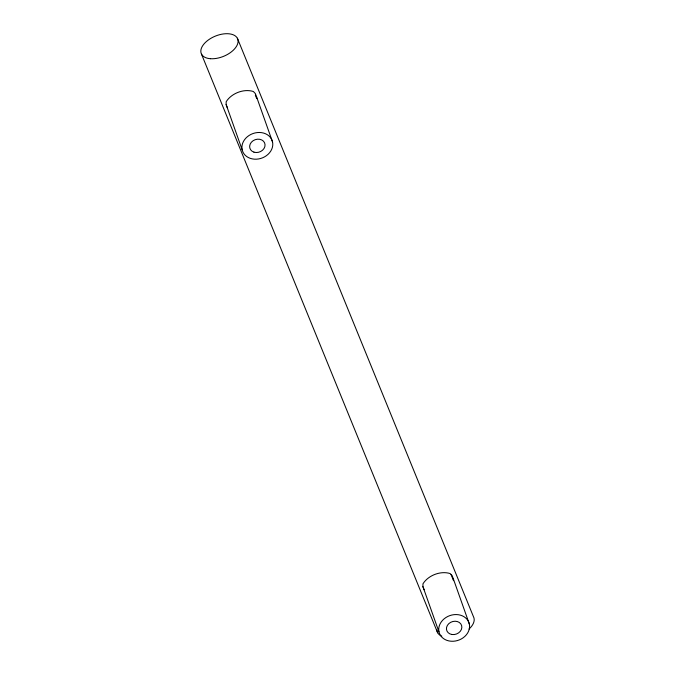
<?xml version="1.0" encoding="UTF-8"?>
<svg xmlns="http://www.w3.org/2000/svg" width="675" height="675" viewBox="0 0 675 675"><rect width="100%" height="100%" fill="white"/><g stroke="black" fill="none" stroke-linecap="round" stroke-linejoin="round"><path stroke-width="1.01" d="M242.131 149.723L226.125 104.532L226.176 101.739C231.398 93.268 243.886 88.459 253.361 91.505L255.302 93.53L256.542 96.761L272.548 141.953A15.694 13.036 -19.5 0 1 252.113 158.853A15.694 13.036 -19.5 0 1 247.387 136.704A15.694 13.036 -19.5 0 1 272.523 141.961M438.927 631.8L422.921 586.609L422.972 583.816C428.195 575.336 440.682 570.535 450.166 573.573L452.098 575.598L453.338 578.829L469.344 624.029A15.694 13.036 -19.5 0 1 448.909 640.921A15.694 13.036 -19.5 0 1 444.192 618.781A15.694 13.036 -19.5 0 1 469.319 624.038M237.364 38.188L473.453 616.688A19.626 10.918 -22.2 0 1 469.049 629.033M451.06 574.568L453.549 580.669L453.338 578.829M255.327 95.108L256.753 98.592L256.542 96.761M201.547 54.27L437.636 632.779M422.921 586.609L424.128 589.739M226.125 104.532L227.332 107.662M441.813 636.188A19.626 10.918 -22.2 0 1 436.919 630.011M210.541 58.717A19.626 10.918 -22.2 0 0 238.081 40.956A19.626 10.918 -22.2 0 0 209.748 39.015A19.626 10.918 -22.2 0 0 210.541 58.717M452.014 634.508A7.847 6.522 -19.5 0 0 461.624 625.548A7.847 6.522 -19.5 0 0 448.782 623.683A7.847 6.522 -19.5 0 0 452.014 634.508M253.918 152.137A7.847 6.522 -19.5 0 0 265.039 144.636A7.847 6.522 -19.5 0 0 253.066 140.754A7.847 6.522 -19.5 0 0 253.918 152.137"/></g></svg>
